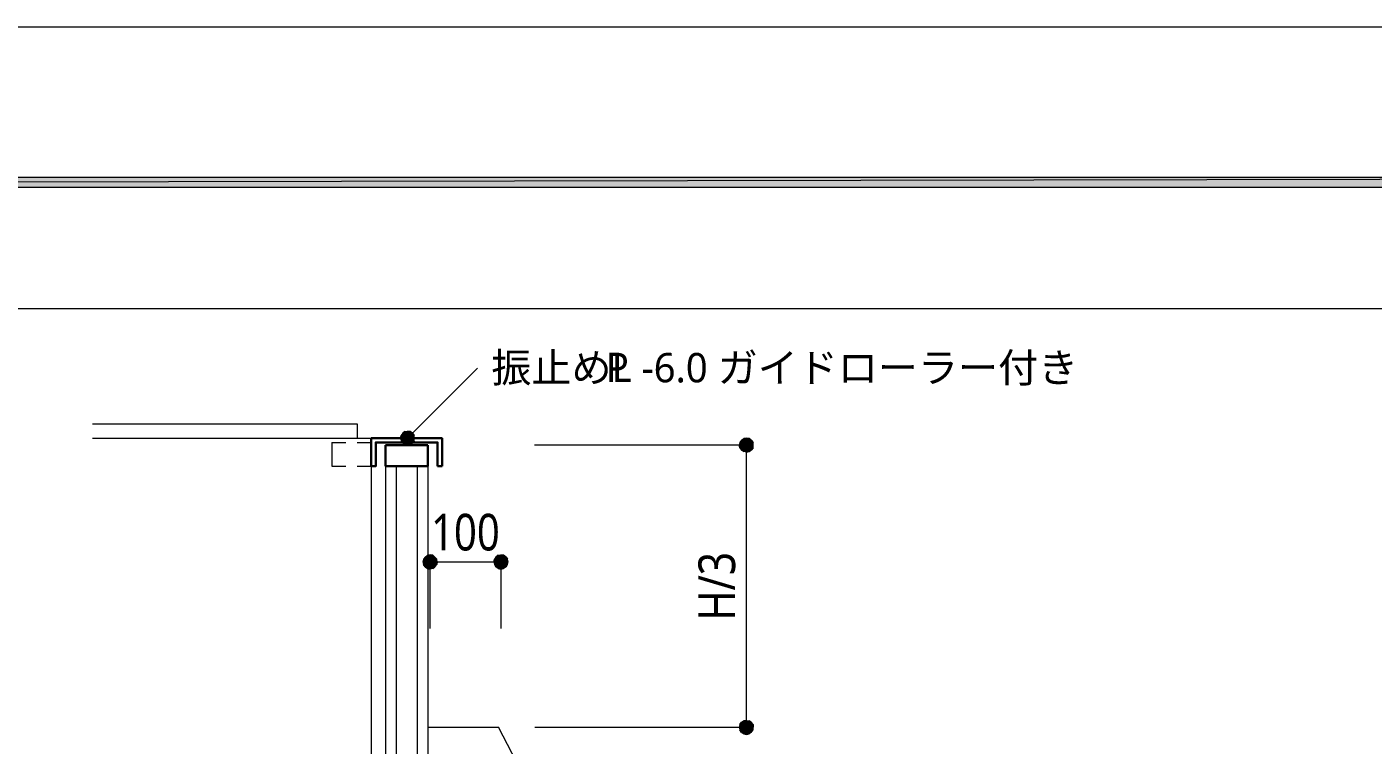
# Model space of a CAD drawing. Header units: millimetres. Extents: x 0 to 420, y 0 to 297.
# Drawn here: x 212.4 to 307.8, y 246.1 to 297 of the extents above; entities that cross this region are included whole.
import ezdxf
from ezdxf.enums import TextEntityAlignment as Align

# ---------------------------------------------------------------- set-up
doc = ezdxf.new("R2010")
doc.units = ezdxf.units.MM
doc.styles.add('kst32b', font='NotoSansJP-Variable.ttf')

msp = doc.modelspace()

# ---------------------------------------------------------------- hatches: boundary and pattern name
h = msp.add_hatch(color=7)
h.paths.add_polyline_path([(394.166, 285.623), (394.166, 286.321), (26.183, 285.623), (394.166, 285.623)])
h.paths.add_polyline_path([(394.166, 286.321), (26.183, 285.623), (26.183, 286.321), (394.166, 286.321)])
h = msp.add_hatch(color=7)
h.paths.add_polyline_path([(239.056, 268.182), (238.951, 268.012), (239.395, 267.822), (239.056, 268.182)])
h.paths.add_polyline_path([(238.951, 268.012), (239.395, 267.822), (238.908, 267.822), (238.951, 268.012)])
h.paths.add_polyline_path([(239.395, 267.822), (238.908, 267.822), (238.951, 267.631), (239.395, 267.822)])
h = msp.add_hatch(color=7)
h.paths.add_polyline_path([(239.586, 268.287), (239.395, 268.33), (239.395, 267.822), (239.586, 268.287)])
h.paths.add_polyline_path([(239.395, 268.33), (239.395, 267.822), (239.204, 268.287), (239.395, 268.33)])
h.paths.add_polyline_path([(239.395, 267.822), (239.204, 268.287), (239.056, 268.182), (239.395, 267.822)])
h = msp.add_hatch(color=7)
h.paths.add_polyline_path([(239.903, 267.822), (239.861, 268.012), (239.395, 267.822), (239.903, 267.822)])
h.paths.add_polyline_path([(239.861, 268.012), (239.395, 267.822), (239.755, 268.182), (239.861, 268.012)])
h.paths.add_polyline_path([(239.395, 267.822), (239.755, 268.182), (239.586, 268.287), (239.395, 267.822)])
for points in [[(238.951, 267.631), (239.056, 267.483), (239.395, 267.822), (238.951, 267.631)], [(263.61, 267.801), (263.419, 267.822), (263.419, 267.335), (263.61, 267.801)], [(240.538, 259.249), (240.496, 259.059), (241.004, 259.059), (240.538, 259.249)], [(246.486, 258.868), (246.528, 259.059), (246.02, 259.059), (246.486, 258.868)], [(263.229, 246.867), (263.419, 246.824), (263.419, 247.332), (263.229, 246.867)]]:
    msp.add_hatch(color=7).paths.add_polyline_path(points)
h = msp.add_hatch(color=7)
h.paths.add_polyline_path([(239.056, 267.483), (239.204, 267.377), (239.395, 267.822), (239.056, 267.483)])
h.paths.add_polyline_path([(239.204, 267.377), (239.395, 267.822), (239.395, 267.335), (239.204, 267.377)])
h.paths.add_polyline_path([(239.395, 267.822), (239.395, 267.335), (239.586, 267.377), (239.395, 267.822)])
h = msp.add_hatch(color=7)
h.paths.add_polyline_path([(239.586, 267.377), (239.755, 267.483), (239.395, 267.822), (239.586, 267.377)])
h.paths.add_polyline_path([(239.755, 267.483), (239.395, 267.822), (239.861, 267.631), (239.755, 267.483)])
h.paths.add_polyline_path([(239.395, 267.822), (239.861, 267.631), (239.903, 267.822), (239.395, 267.822)])
h = msp.add_hatch(color=7)
h.paths.add_polyline_path([(262.954, 267.525), (262.911, 267.335), (263.419, 267.335), (262.954, 267.525)])
h.paths.add_polyline_path([(262.911, 267.335), (263.419, 267.335), (262.954, 267.145), (262.911, 267.335)])
h.paths.add_polyline_path([(263.419, 267.335), (262.954, 267.145), (263.059, 266.975), (263.419, 267.335)])
h = msp.add_hatch(color=7)
h.paths.add_polyline_path([(263.419, 267.822), (263.229, 267.801), (263.419, 267.335), (263.419, 267.822)])
h.paths.add_polyline_path([(263.229, 267.801), (263.419, 267.335), (263.059, 267.674), (263.229, 267.801)])
h.paths.add_polyline_path([(263.419, 267.335), (263.059, 267.674), (262.954, 267.525), (263.419, 267.335)])
h = msp.add_hatch(color=7)
h.paths.add_polyline_path([(263.059, 266.975), (263.229, 266.869), (263.419, 267.335), (263.059, 266.975)])
h.paths.add_polyline_path([(263.229, 266.869), (263.419, 267.335), (263.419, 266.827), (263.229, 266.869)])
h.paths.add_polyline_path([(263.419, 267.335), (263.419, 266.827), (263.61, 266.869), (263.419, 267.335)])
h = msp.add_hatch(color=7)
h.paths.add_polyline_path([(263.906, 267.335), (263.885, 267.525), (263.419, 267.335), (263.906, 267.335)])
h.paths.add_polyline_path([(263.885, 267.525), (263.419, 267.335), (263.758, 267.674), (263.885, 267.525)])
h.paths.add_polyline_path([(263.419, 267.335), (263.758, 267.674), (263.61, 267.801), (263.419, 267.335)])
h = msp.add_hatch(color=7)
h.paths.add_polyline_path([(263.61, 266.869), (263.758, 266.975), (263.419, 267.335), (263.61, 266.869)])
h.paths.add_polyline_path([(263.758, 266.975), (263.419, 267.335), (263.885, 267.145), (263.758, 266.975)])
h.paths.add_polyline_path([(263.419, 267.335), (263.885, 267.145), (263.906, 267.335), (263.419, 267.335)])
h = msp.add_hatch(color=7)
h.paths.add_polyline_path([(241.004, 259.546), (240.813, 259.524), (241.004, 259.059), (241.004, 259.546)])
h.paths.add_polyline_path([(240.813, 259.524), (241.004, 259.059), (240.644, 259.397), (240.813, 259.524)])
h.paths.add_polyline_path([(241.004, 259.059), (240.644, 259.397), (240.538, 259.249), (241.004, 259.059)])
h = msp.add_hatch(color=7)
h.paths.add_polyline_path([(241.469, 259.249), (241.342, 259.397), (241.004, 259.059), (241.469, 259.249)])
h.paths.add_polyline_path([(241.342, 259.397), (241.004, 259.059), (241.194, 259.524), (241.342, 259.397)])
h.paths.add_polyline_path([(241.004, 259.059), (241.194, 259.524), (241.004, 259.546), (241.004, 259.059)])
h = msp.add_hatch(color=7)
h.paths.add_polyline_path([(246.211, 259.524), (246.02, 259.546), (246.02, 259.059), (246.211, 259.524)])
h.paths.add_polyline_path([(246.02, 259.546), (246.02, 259.059), (245.83, 259.524), (246.02, 259.546)])
h.paths.add_polyline_path([(246.02, 259.059), (245.83, 259.524), (245.66, 259.397), (246.02, 259.059)])
h = msp.add_hatch(color=7)
h.paths.add_polyline_path([(246.528, 259.059), (246.486, 259.249), (246.02, 259.059), (246.528, 259.059)])
h.paths.add_polyline_path([(246.486, 259.249), (246.02, 259.059), (246.38, 259.397), (246.486, 259.249)])
h.paths.add_polyline_path([(246.02, 259.059), (246.38, 259.397), (246.211, 259.524), (246.02, 259.059)])
h = msp.add_hatch(color=7)
h.paths.add_polyline_path([(240.496, 259.059), (240.538, 258.868), (241.004, 259.059), (240.496, 259.059)])
h.paths.add_polyline_path([(240.538, 258.868), (241.004, 259.059), (240.644, 258.699), (240.538, 258.868)])
h.paths.add_polyline_path([(241.004, 259.059), (240.644, 258.699), (240.813, 258.593), (241.004, 259.059)])
h = msp.add_hatch(color=7)
h.paths.add_polyline_path([(240.813, 258.593), (241.004, 258.551), (241.004, 259.059), (240.813, 258.593)])
h.paths.add_polyline_path([(241.004, 258.551), (241.004, 259.059), (241.194, 258.593), (241.004, 258.551)])
h.paths.add_polyline_path([(241.004, 259.059), (241.194, 258.593), (241.342, 258.699), (241.004, 259.059)])
h = msp.add_hatch(color=7)
h.paths.add_polyline_path([(241.342, 258.699), (241.469, 258.868), (241.004, 259.059), (241.342, 258.699)])
h.paths.add_polyline_path([(241.469, 258.868), (241.004, 259.059), (241.491, 259.059), (241.469, 258.868)])
h.paths.add_polyline_path([(241.004, 259.059), (241.491, 259.059), (241.469, 259.249), (241.004, 259.059)])
h = msp.add_hatch(color=7)
h.paths.add_polyline_path([(245.66, 259.397), (245.554, 259.249), (246.02, 259.059), (245.66, 259.397)])
h.paths.add_polyline_path([(245.554, 259.249), (246.02, 259.059), (245.512, 259.059), (245.554, 259.249)])
h.paths.add_polyline_path([(246.02, 259.059), (245.512, 259.059), (245.554, 258.868), (246.02, 259.059)])
h = msp.add_hatch(color=7)
h.paths.add_polyline_path([(245.554, 258.868), (245.66, 258.699), (246.02, 259.059), (245.554, 258.868)])
h.paths.add_polyline_path([(245.66, 258.699), (246.02, 259.059), (245.83, 258.593), (245.66, 258.699)])
h.paths.add_polyline_path([(246.02, 259.059), (245.83, 258.593), (246.02, 258.551), (246.02, 259.059)])
h = msp.add_hatch(color=7)
h.paths.add_polyline_path([(246.02, 258.551), (246.211, 258.593), (246.02, 259.059), (246.02, 258.551)])
h.paths.add_polyline_path([(246.211, 258.593), (246.02, 259.059), (246.38, 258.699), (246.211, 258.593)])
h.paths.add_polyline_path([(246.02, 259.059), (246.38, 258.699), (246.486, 258.868), (246.02, 259.059)])
h = msp.add_hatch(color=7)
h.paths.add_polyline_path([(263.229, 247.798), (263.059, 247.692), (263.419, 247.332), (263.229, 247.798)])
h.paths.add_polyline_path([(263.059, 247.692), (263.419, 247.332), (262.954, 247.523), (263.059, 247.692)])
h.paths.add_polyline_path([(263.419, 247.332), (262.954, 247.523), (262.911, 247.332), (263.419, 247.332)])
h = msp.add_hatch(color=7)
h.paths.add_polyline_path([(262.911, 247.332), (262.954, 247.142), (263.419, 247.332), (262.911, 247.332)])
h.paths.add_polyline_path([(262.954, 247.142), (263.419, 247.332), (263.059, 246.973), (262.954, 247.142)])
h.paths.add_polyline_path([(263.419, 247.332), (263.059, 246.973), (263.229, 246.867), (263.419, 247.332)])
h = msp.add_hatch(color=7)
h.paths.add_polyline_path([(263.758, 247.692), (263.61, 247.798), (263.419, 247.332), (263.758, 247.692)])
h.paths.add_polyline_path([(263.61, 247.798), (263.419, 247.332), (263.419, 247.819), (263.61, 247.798)])
h.paths.add_polyline_path([(263.419, 247.332), (263.419, 247.819), (263.229, 247.798), (263.419, 247.332)])
h = msp.add_hatch(color=7)
h.paths.add_polyline_path([(263.885, 247.142), (263.906, 247.332), (263.419, 247.332), (263.885, 247.142)])
h.paths.add_polyline_path([(263.906, 247.332), (263.419, 247.332), (263.885, 247.523), (263.906, 247.332)])
h.paths.add_polyline_path([(263.419, 247.332), (263.885, 247.523), (263.758, 247.692), (263.419, 247.332)])
h = msp.add_hatch(color=7)
h.paths.add_polyline_path([(263.419, 246.824), (263.61, 246.867), (263.419, 247.332), (263.419, 246.824)])
h.paths.add_polyline_path([(263.61, 246.867), (263.419, 247.332), (263.758, 246.973), (263.61, 246.867)])
h.paths.add_polyline_path([(263.419, 247.332), (263.758, 246.973), (263.885, 247.142), (263.419, 247.332)])

# ---------------------------------------------------------------- linework, layer by layer
at = {"lineweight": 13}
msp.add_lwpolyline([(0.191, 0), (0.191, 296.968), (420.158, 296.968), (420.158, 0)], close=True, dxfattribs=at)
at = {"lineweight": 0}
for points in [[(394.166, 285.623), (394.166, 286.321), (26.183, 285.623)], [(394.166, 286.321), (26.183, 285.623), (26.183, 286.321)], [(239.056, 268.182), (238.951, 268.012), (239.395, 267.822)], [(239.395, 267.822), (239.204, 268.287), (239.056, 268.182)], [(239.395, 268.33), (239.395, 267.822), (239.204, 268.287)], [(239.586, 268.287), (239.395, 268.33), (239.395, 267.822)], [(239.395, 267.822), (239.755, 268.182), (239.586, 268.287)], [(239.861, 268.012), (239.395, 267.822), (239.755, 268.182)], [(238.951, 268.012), (239.395, 267.822), (238.908, 267.822)], [(239.395, 267.822), (238.908, 267.822), (238.951, 267.631)], [(238.951, 267.631), (239.056, 267.483), (239.395, 267.822)], [(239.056, 267.483), (239.204, 267.377), (239.395, 267.822)], [(239.204, 267.377), (239.395, 267.822), (239.395, 267.335)], [(239.903, 267.822), (239.861, 268.012), (239.395, 267.822)], [(239.395, 267.822), (239.395, 267.335), (239.586, 267.377)], [(239.586, 267.377), (239.755, 267.483), (239.395, 267.822)], [(239.755, 267.483), (239.395, 267.822), (239.861, 267.631)], [(239.395, 267.822), (239.861, 267.631), (239.903, 267.822)], [(262.954, 267.525), (262.911, 267.335), (263.419, 267.335)], [(262.911, 267.335), (263.419, 267.335), (262.954, 267.145)], [(263.419, 267.335), (263.059, 267.674), (262.954, 267.525)], [(263.419, 267.335), (262.954, 267.145), (263.059, 266.975)], [(263.229, 267.801), (263.419, 267.335), (263.059, 267.674)], [(263.059, 266.975), (263.229, 266.869), (263.419, 267.335)], [(263.419, 267.822), (263.229, 267.801), (263.419, 267.335)], [(263.229, 266.869), (263.419, 267.335), (263.419, 266.827)], [(263.61, 267.801), (263.419, 267.822), (263.419, 267.335)], [(263.419, 267.335), (263.758, 267.674), (263.61, 267.801)], [(263.885, 267.525), (263.419, 267.335), (263.758, 267.674)], [(263.906, 267.335), (263.885, 267.525), (263.419, 267.335)], [(263.419, 267.335), (263.419, 266.827), (263.61, 266.869)], [(263.61, 266.869), (263.758, 266.975), (263.419, 267.335)], [(263.758, 266.975), (263.419, 267.335), (263.885, 267.145)], [(263.419, 267.335), (263.885, 267.145), (263.906, 267.335)], [(240.813, 259.524), (241.004, 259.059), (240.644, 259.397)], [(241.004, 259.546), (240.813, 259.524), (241.004, 259.059)], [(241.004, 259.059), (241.194, 259.524), (241.004, 259.546)], [(241.342, 259.397), (241.004, 259.059), (241.194, 259.524)], [(246.02, 259.059), (245.83, 259.524), (245.66, 259.397)], [(246.02, 259.546), (246.02, 259.059), (245.83, 259.524)], [(246.211, 259.524), (246.02, 259.546), (246.02, 259.059)], [(246.02, 259.059), (246.38, 259.397), (246.211, 259.524)], [(240.538, 259.249), (240.496, 259.059), (241.004, 259.059)], [(240.496, 259.059), (240.538, 258.868), (241.004, 259.059)], [(241.004, 259.059), (240.644, 259.397), (240.538, 259.249)], [(240.538, 258.868), (241.004, 259.059), (240.644, 258.699)], [(241.004, 259.059), (240.644, 258.699), (240.813, 258.593)], [(240.813, 258.593), (241.004, 258.551), (241.004, 259.059)], [(241.469, 259.249), (241.342, 259.397), (241.004, 259.059)], [(241.004, 259.059), (241.491, 259.059), (241.469, 259.249)], [(241.004, 258.551), (241.004, 259.059), (241.194, 258.593)], [(241.004, 259.059), (241.194, 258.593), (241.342, 258.699)], [(241.342, 258.699), (241.469, 258.868), (241.004, 259.059)], [(241.469, 258.868), (241.004, 259.059), (241.491, 259.059)], [(245.554, 259.249), (246.02, 259.059), (245.512, 259.059)], [(246.02, 259.059), (245.512, 259.059), (245.554, 258.868)], [(245.66, 259.397), (245.554, 259.249), (246.02, 259.059)], [(245.554, 258.868), (245.66, 258.699), (246.02, 259.059)], [(245.66, 258.699), (246.02, 259.059), (245.83, 258.593)], [(246.02, 259.059), (245.83, 258.593), (246.02, 258.551)], [(246.486, 259.249), (246.02, 259.059), (246.38, 259.397)], [(246.528, 259.059), (246.486, 259.249), (246.02, 259.059)], [(246.02, 258.551), (246.211, 258.593), (246.02, 259.059)], [(246.211, 258.593), (246.02, 259.059), (246.38, 258.699)], [(246.02, 259.059), (246.38, 258.699), (246.486, 258.868)], [(246.486, 258.868), (246.528, 259.059), (246.02, 259.059)], [(263.419, 247.332), (262.954, 247.523), (262.911, 247.332)], [(262.911, 247.332), (262.954, 247.142), (263.419, 247.332)], [(263.059, 247.692), (263.419, 247.332), (262.954, 247.523)], [(262.954, 247.142), (263.419, 247.332), (263.059, 246.973)], [(263.229, 247.798), (263.059, 247.692), (263.419, 247.332)], [(263.419, 247.332), (263.059, 246.973), (263.229, 246.867)], [(263.419, 247.332), (263.419, 247.819), (263.229, 247.798)], [(263.229, 246.867), (263.419, 246.824), (263.419, 247.332)], [(263.61, 247.798), (263.419, 247.332), (263.419, 247.819)], [(263.758, 247.692), (263.61, 247.798), (263.419, 247.332)], [(263.419, 247.332), (263.885, 247.523), (263.758, 247.692)], [(263.906, 247.332), (263.419, 247.332), (263.885, 247.523)], [(263.419, 246.824), (263.61, 246.867), (263.419, 247.332)], [(263.61, 246.867), (263.419, 247.332), (263.758, 246.973)], [(263.419, 247.332), (263.758, 246.973), (263.885, 247.142)], [(263.885, 247.142), (263.906, 247.332), (263.419, 247.332)]]:
    msp.add_lwpolyline(points, close=True, dxfattribs=at)
at = {"lineweight": 13}
for points in [[(394.166, 276.987), (26.183, 276.987)], [(239.395, 267.822), (244.348, 272.775)], [(217.085, 268.838), (235.839, 268.838), (235.839, 267.822), (236.834, 267.822), (236.834, 207.328)], [(217.085, 267.822), (235.839, 267.822)], [(234.04, 267.525), (235.035, 267.525)], [(234.04, 267.525), (234.04, 265.832), (235.035, 265.832)], [(235.839, 267.525), (236.834, 267.525)], [(248.412, 247.332), (263.419, 247.332), (263.419, 267.335), (248.391, 267.335)], [(235.839, 265.832), (236.834, 265.832)], [(237.85, 265.832), (237.85, 214.334)], [(238.591, 265.832), (238.591, 214.334)], [(240.094, 265.832), (240.094, 214.334)], [(240.834, 265.832), (240.834, 214.334)], [(241.004, 254.339), (241.004, 259.059), (246.02, 259.059), (246.02, 254.339)], [(240.834, 247.332), (245.851, 247.332)], [(262.975, 214.334), (245.851, 247.332)]]:
    msp.add_lwpolyline(points, dxfattribs=at)
at = {"lineweight": 30}
for points in [[(236.834, 267.822), (236.834, 265.832)], [(236.834, 267.822), (241.85, 267.822), (241.85, 265.832)], [(236.834, 265.832), (237.151, 265.832), (237.151, 267.525), (241.533, 267.525), (241.533, 265.832)], [(237.85, 267.335), (240.834, 267.335)], [(237.85, 267.335), (237.85, 265.832)], [(240.834, 267.335), (240.834, 265.832), (237.85, 265.832)], [(241.533, 265.832), (241.85, 265.832)]]:
    msp.add_lwpolyline(points, dxfattribs=at)

# ---------------------------------------------------------------- texts
at = {"style": 'kst32b'}
for s, height, p, p2 in [('振止め   -6.0 ガイドローラー付き', 2.07913, (245.343, 271.78), (286.925, 271.78)), ('100', 2.5989, (241.067, 259.863), (245.94, 259.863)), ('H/3', 2.5989, (262.615, 254.889), (262.615, 259.762))]:
    msp.add_text(s, height=height, dxfattribs=at).set_placement(p, p2, align=Align.FIT)
for s, p in [('P', (253.45, 271.801)), ('L', (253.873, 271.801))]:
    msp.add_text(s, height=2.079, dxfattribs=at).set_placement(p)

doc.saveas('drawing.dxf')
